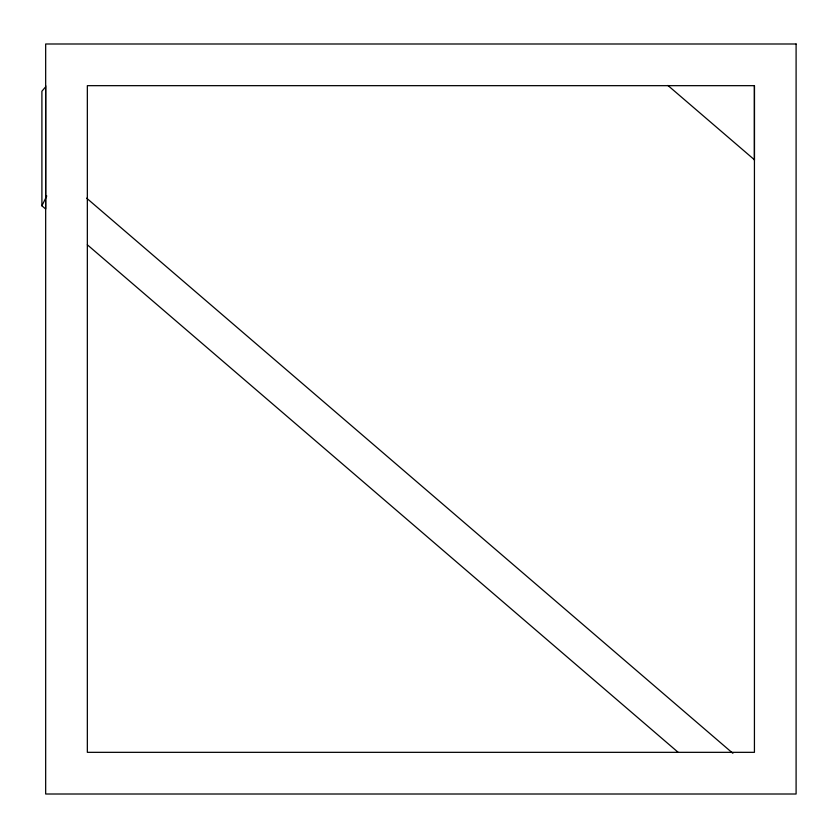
<?xml version="1.0" encoding="UTF-8"?>
<svg xmlns="http://www.w3.org/2000/svg" width="838" height="838" viewBox="0 0 838 838"><rect width="100%" height="100%" fill="white"/><g stroke="black" fill="none" stroke-linecap="round" stroke-linejoin="round"><path stroke-width="1.26" d="M45.671 85.665L45.671 209.029L41.9 205.802L41.9 91.227L45.535 86.995M754.43 160.236L754.43 85.665L87.341 85.665L87.341 752.335L754.43 752.335L754.43 85.665M41.9 205.802L46.771 195.956M667.876 85.434L754.43 159.775M86.639 198.166L732.883 753.32M87.341 244.79L678.172 752.335M796.1 43.995L45.671 43.995L45.671 794.005L796.1 794.005L796.1 43.995"/></g></svg>
